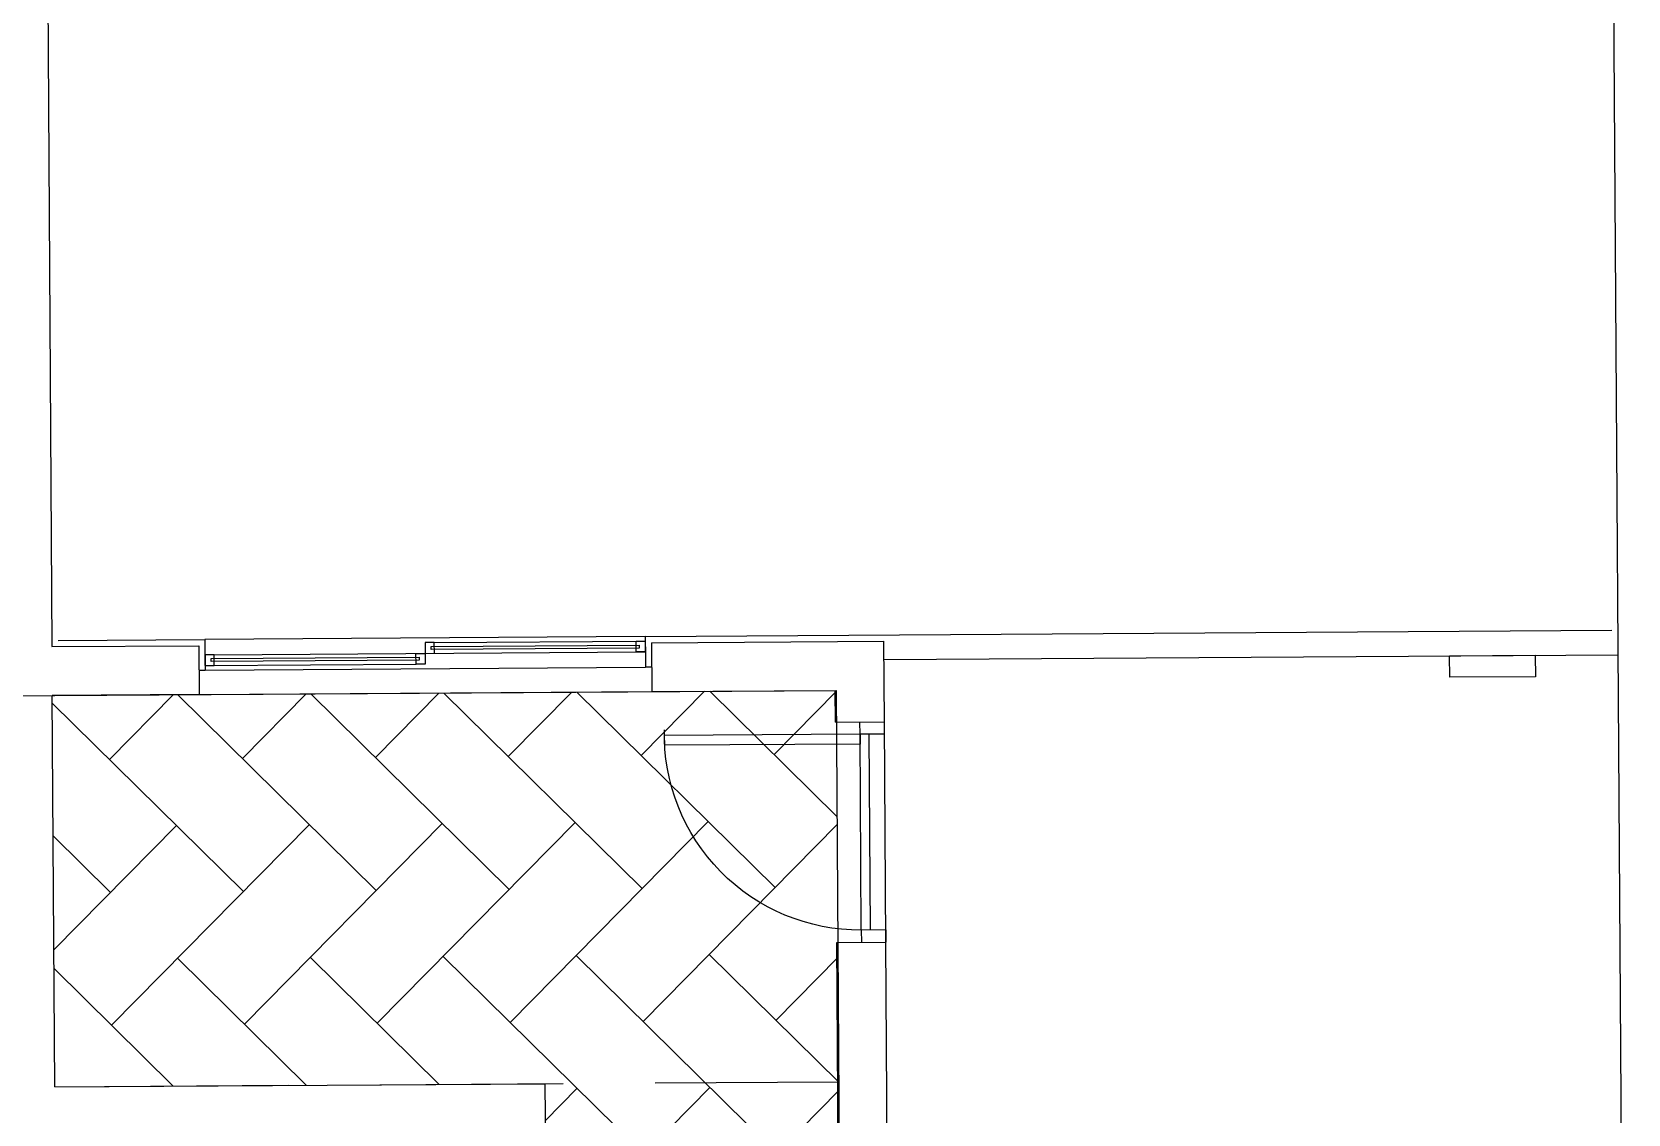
# Model space of a CAD drawing. Header units: feet. Extents: x 919634 to 928945, y 707022 to 708026.
# Drawn here: x 920826.31 to 920848.05, y 707532.69 to 707547.43 of the extents above; entities that cross this region are included whole.
import ezdxf

# ---------------------------------------------------------------- set-up
doc = ezdxf.new("R2010")
doc.units = ezdxf.units.FT
doc.header["$LTSCALE"] = 20
doc.header["$MEASUREMENT"] = 0
doc.linetypes.add('Site Plan$0$HIDDEN2', pattern=[0.1875, 0.125, -0.0625])
for name, color, linetype in [('-u-site-xref', 7, 'Continuous'), ('Site Plan$0$-u-site-bldg_interior', 252, 'Continuous'), ('Site Plan$0$SP-BLDG-ROOF ABOVE', 4, 'Site Plan$0$HIDDEN2'), ('Site Plan$0$SP-LOT PAVERS', 254, 'Continuous')]:
    doc.layers.add(name, color=color, linetype=linetype)
doc.layers.add('Site Plan$0$SP-SIDEWALK', color=2, linetype='Continuous', lineweight=25)
doc.layers.add('SP-BUILDING-FOOTPRINT', color=1, linetype='Continuous', lineweight=25)
doc.layers.get('-u-site-xref').off()

# ---------------------------------------------------------------- blocks, each defined once
blk = doc.blocks.new('Site Plan$0$DR1H902')
for p, q in [((-0.5, 0), (-0.5, 1)), ((-0.5, 1), (-0.45, 1)), ((-0.45, 0), (-0.45, 1)), ((-0.5, 0), (-0.45, 0))]:
    blk.add_line(p, q)
blk.add_arc((-0.5, 0), 1, 0, 91.70698)
blk = doc.blocks.new('Site Plan')
at = {"layer": 'Site Plan$0$SP-LOT PAVERS'}
h = blk.add_hatch(dxfattribs=at)
h.set_pattern_fill('AR-HBONE', color=256, scale=0.32, angle=-89.58178215)
h.paths.add_polyline_path([(920837.265, 707538.457), (920837.396, 707518.208), (920847.396, 707518.273), (920847.475, 707506.182), (920828.475, 707506.051), (920828.345, 707526.05), (920833.345, 707526.085), (920833.299, 707533.101), (920826.622, 707533.058), (920826.588, 707538.388)])
at = {"layer": 'Site Plan$0$-u-site-bldg_interior'}
for p, q in [((920848.048, 707518.944, 0), (920847.632, 707582.859, 0)), ((920826.356, 707573.97, 0), (920826.583, 707539.054, 0)), ((920834.666, 707539.19, 0), (920847.832, 707539.276, 0)), ((920826.583, 707539.054, 0), (920828.583, 707539.067, 0)), ((920826.666, 707539.138, 0), (920828.666, 707539.151, 0)), ((920828.583, 707539.067, 0), (920828.588, 707538.401, 0)), ((920834.666, 707539.19, 0), (920828.666, 707539.151, 0)), ((920828.666, 707539.151, 0), (920828.669, 707538.735, 0)), ((920831.791, 707539.109, 0), (920834.666, 707539.128, 0)), ((920834.666, 707539.19, 0), (920834.669, 707538.774, 0)), ((920834.75, 707539.107, 0), (920837.916, 707539.128, 0)), ((920834.75, 707539.107, 0), (920834.754, 707538.441, 0)), ((920837.924, 707538.029, 0), (920837.916, 707539.128, 0)), ((920828.792, 707538.944, 0), (920834.667, 707538.982, 0)), ((920837.918, 707538.878, 0), (920847.918, 707538.943, 0)), ((920828.585, 707538.734, 0), (920828.669, 707538.735, 0)), ((920828.666, 707538.797, 0), (920831.543, 707538.816, 0)), ((920828.669, 707538.735, 0), (920834.669, 707538.774, 0)), ((920834.752, 707538.774, 0), (920834.669, 707538.774, 0)), ((920825.932, 707538.383, 0), (920826.588, 707538.388, 0)), ((920828.588, 707538.401, 0), (920826.588, 707538.388, 0)), ((920828.588, 707538.401, 0), (920834.754, 707538.441, 0)), ((920834.754, 707538.441, 0), (920837.254, 707538.457, 0)), ((920837.257, 707538.025, 0), (920837.254, 707538.457, 0)), ((920837.257, 707538.025, 0), (920837.924, 707538.029, 0)), ((920837.591, 707537.86, 0), (920837.59, 707538.027, 0)), ((920837.943, 707535.029, 0), (920837.924, 707538.029, 0)), ((920837.925, 707537.863, 0), (920837.924, 707538.029, 0)), ((920837.925, 707537.863, 0), (920837.591, 707537.86, 0)), ((920837.608, 707535.193, 0), (920837.591, 707537.86, 0)), ((920837.733, 707535.194, 0), (920837.716, 707537.861, 0)), ((920837.942, 707535.196, 0), (920837.608, 707535.193, 0)), ((920837.608, 707535.193, 0), (920837.61, 707535.027, 0)), ((920837.942, 707535.196, 0), (920837.943, 707535.029, 0)), ((920837.276, 707535.025, 0), (920837.943, 707535.029, 0)), ((920837.386, 707518.208, 0), (920837.276, 707535.025, 0)), ((920838.048, 707518.879, 0), (920837.943, 707535.029, 0))]:
    blk.add_line(p, q, dxfattribs=at)
at = {"layer": 'Site Plan$0$-u-site-bldg_interior', "elevation": 0}
for points in [[(920831.791, 707539.109), (920831.666, 707539.108), (920831.667, 707538.962), (920831.792, 707538.963)], [(920834.584, 707539.033), (920831.75, 707539.015), (920831.75, 707539.057), (920834.583, 707539.075)], [(920834.541, 707539.127), (920834.666, 707539.128), (920834.667, 707538.982), (920834.542, 707538.981)], [(920828.792, 707538.944), (920828.667, 707538.943), (920828.668, 707538.797), (920828.793, 707538.798)], [(920831.585, 707538.868), (920828.751, 707538.85), (920828.751, 707538.891), (920831.584, 707538.91)], [(920831.542, 707538.962), (920831.667, 707538.962), (920831.668, 707538.817), (920831.543, 707538.816)], [(920845.622, 707538.636), (920845.62, 707538.928), (920846.787, 707538.936), (920846.789, 707538.644)]]:
    blk.add_lwpolyline(points, close=True, dxfattribs=at)
at = {"layer": 'Site Plan$0$SP-BLDG-ROOF ABOVE', "elevation": 0}
blk.add_lwpolyline([(920837.299, 707533.124), (920815.3, 707532.981)], dxfattribs=at)
at = {"layer": 'Site Plan$0$SP-SIDEWALK'}
for p, q in [((920826.622, 707533.058, 0), (920826.588, 707538.388, 0)), ((920826.622, 707533.058, 0), (920833.299, 707533.101, 0)), ((920833.299, 707533.101, 0), (920833.345, 707526.1, 0))]:
    blk.add_line(p, q, dxfattribs=at)
at = {"layer": 'Site Plan$0$-u-site-bldg_interior', "extrusion": (0, 0, -1), "xscale": 2.666990255305791, "yscale": 2.666990255305791, "zscale": -7.111974014148773, "rotation": 269.6275127624351}
blk.add_blockref('Site Plan$0$DR1H902', (-920837.6, 707536.527, 0), dxfattribs=at)

msp = doc.modelspace()

# ---------------------------------------------------------------- block references
at = {"layer": '-u-site-xref'}
msp.add_blockref('Site Plan', (0, 0), dxfattribs=at)

# ---------------------------------------------------------------- next in the draw order: linework, layer by layer
at = {"layer": 'SP-BUILDING-FOOTPRINT', "elevation": 0}
msp.add_lwpolyline([(920815.265, 707538.314), (920837.265, 707538.457), (920837.396, 707518.208), (920848.729, 707518.281), (920848.546, 707546.408), (920859.213, 707546.477), (920859.345, 707526.228), (920881.344, 707526.371), (920881.212, 707546.62), (920891.879, 707546.69), (920891.93, 707538.813), (920903.263, 707538.886), (920903.395, 707518.637), (920914.728, 707518.71)], dxfattribs=at)

doc.saveas('drawing.dxf')
